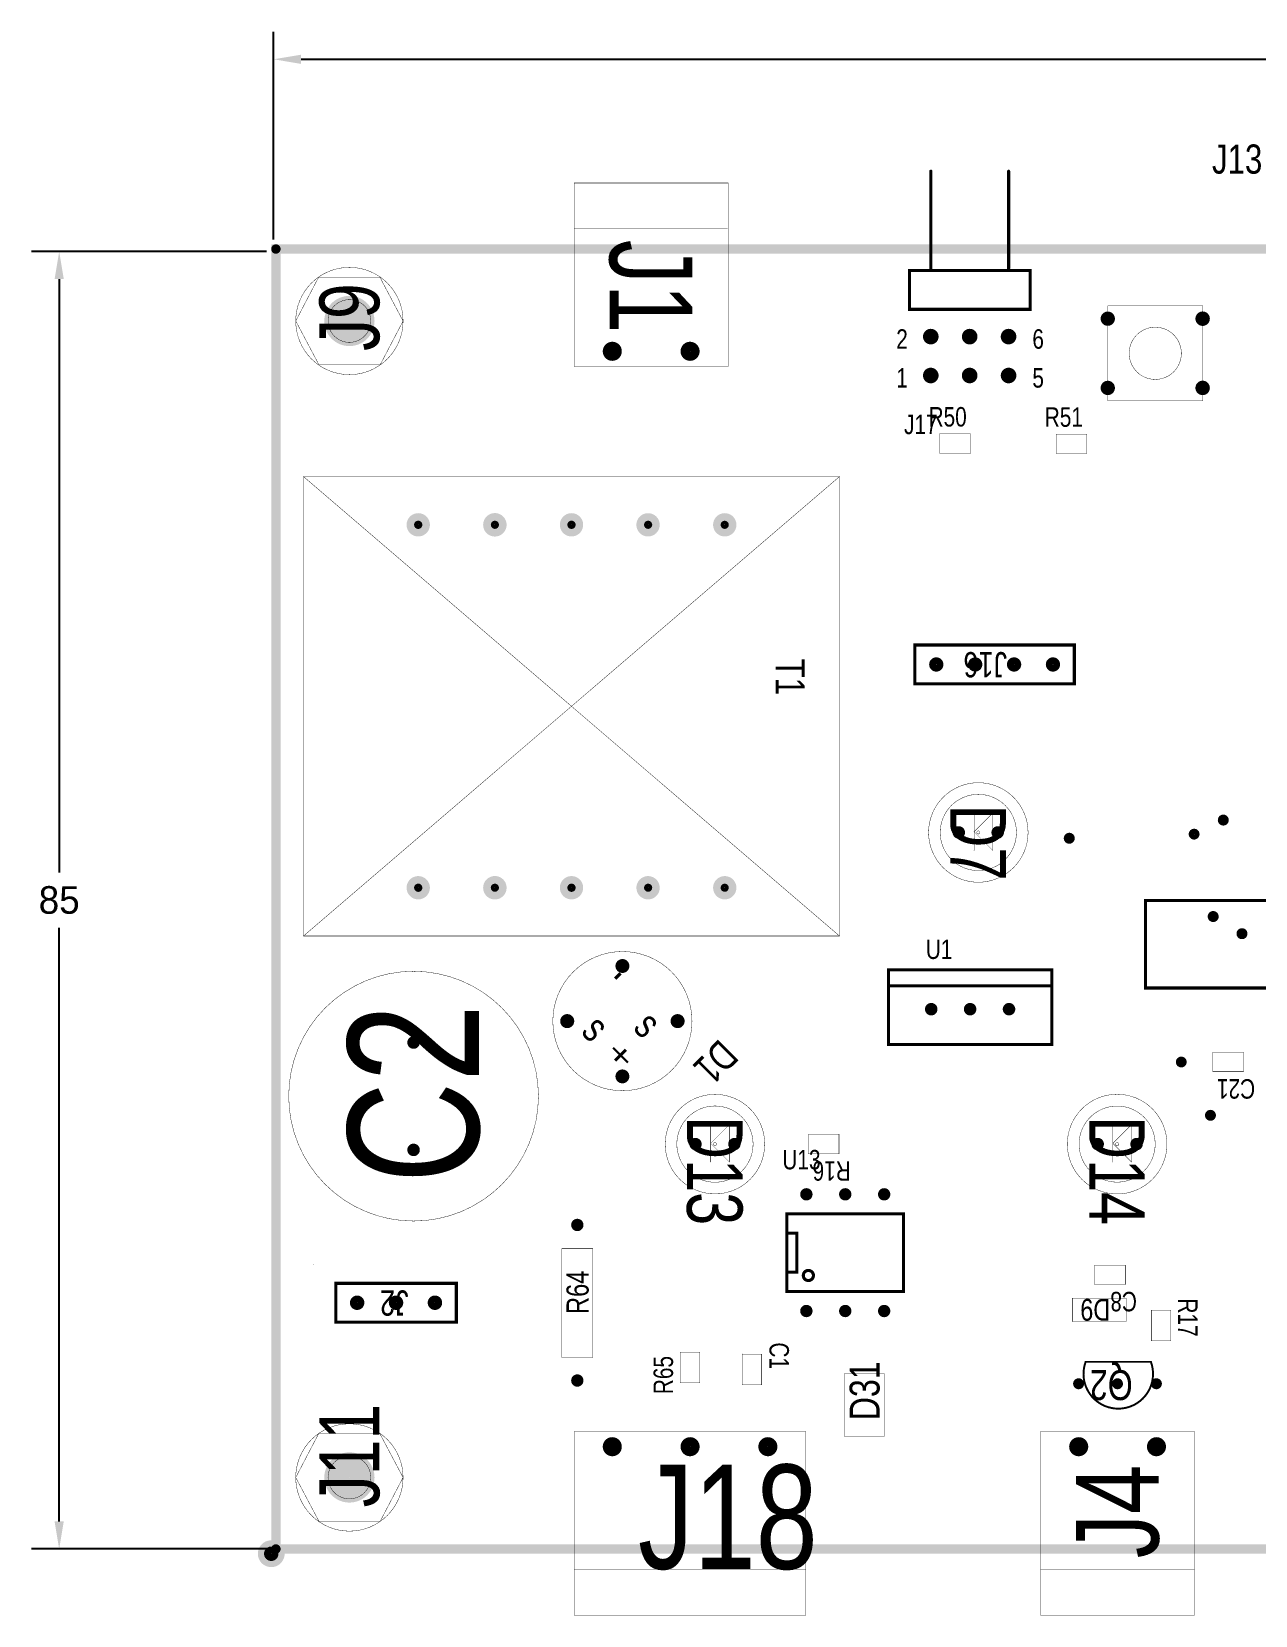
# Model space of a CAD drawing. Extents: x -148 to 6, y -4 to 99.
# Drawn here: x -148 to -68.1, y -4.1 to 99.3 of the extents above; entities that cross this region are included whole.
import ezdxf

# ---------------------------------------------------------------- set-up
doc = ezdxf.new("R2010")
doc.units = 0
doc.header["$MEASUREMENT"] = 0
for name, color, linetype in [('DRL', 7, 'Continuous'), ('IN1', 7, 'Continuous'), ('IN2', 7, 'Continuous'), ('IN3', 7, 'Continuous'), ('IN5', 7, 'Continuous'), ('PWR', 7, 'Continuous'), ('SST', 7, 'Continuous')]:
    doc.layers.add(name, color=color, linetype=linetype)
doc.dimstyles.get("Standard").update_dxf_attribs({"dimscale": 10, "dimtxt": 0.18, "dimasz": 0.18, "dimexe": 0.18, "dimexo": 0.0625, "dimgap": 0.09, "dimtad": 0, "dimtih": 1, "dimtoh": 1, "dimdec": 0, "dimzin": 0, "dimdsep": 46, "dimtxsty": 'Standard', "dimcen": 0.09, "dimadec": 0, "dimazin": 0, "dimtfac": 1, "dimtdec": 0, "dimtofl": 0, "dimtmove": 0, "dimatfit": 3, "dimfxl": 0, "dimtolj": 1, "dimtzin": 0, "dimarcsym": 0})

# ---------------------------------------------------------------- blocks, each defined once
blk = doc.blocks.new('*D1')
at = {"color": 0, "linetype": 'Continuous', "lineweight": -2, "transparency": 16777216}
for p, q in [((-132.21, 85.76), (-132.21, 99.33)), ((5.49, 85.76), (5.49, 99.33)), ((-130.41, 97.53), (-66.36, 97.53)), ((3.69, 97.53), (-60.36, 97.53))]:
    blk.add_line(p, q, dxfattribs=at)
at = {"color": 0, "linetype": 'Continuous', "transparency": 16777216}
for points in [[(-130.41, 97.83), (-130.41, 97.23), (-132.21, 97.53)], [(3.69, 97.83), (3.69, 97.23), (5.49, 97.53)]]:
    blk.add_solid(points, dxfattribs=at)
at = {"layer": 'Defpoints', "color": 0, "linetype": 'Continuous', "transparency": 16777216}
for p in [(5.49, 97.53), (-132.21, 85.14), (5.49, 85.14)]:
    blk.add_point(p, dxfattribs=at)
at = {"color": 0, "linetype": 'Continuous', "transparency": 16777216, "insert": (-63.36, 97.53), "char_height": 1.8, "attachment_point": 5}
blk.add_mtext('\\A1;138', dxfattribs=at)
blk = doc.blocks.new('*D2')
at = {"color": 0, "linetype": 'Continuous', "lineweight": -2, "transparency": 16777216}
for p, q in [((-132.68, 84.98), (-148.01, 84.98)), ((-146.21, 83.18), (-146.21, 44.42)), ((-146.21, 2.05), (-146.21, 40.82)), ((-132.53, 0.25), (-148.01, 0.25))]:
    blk.add_line(p, q, dxfattribs=at)
at = {"color": 0, "linetype": 'Continuous', "transparency": 16777216}
for points in [[(-146.51, 83.18), (-145.91, 83.18), (-146.21, 84.98)], [(-146.51, 2.05), (-145.91, 2.05), (-146.21, 0.25)]]:
    blk.add_solid(points, dxfattribs=at)
at = {"layer": 'Defpoints', "color": 0, "linetype": 'Continuous', "transparency": 16777216}
for p in [(-132.06, 84.98), (-146.21, 0.25), (-131.9, 0.25)]:
    blk.add_point(p, dxfattribs=at)
at = {"color": 0, "linetype": 'Continuous', "transparency": 16777216, "insert": (-146.21, 42.62), "char_height": 1.8, "attachment_point": 5}
blk.add_mtext('\\A1;85', dxfattribs=at)

msp = doc.modelspace()

# ---------------------------------------------------------------- linework, layer by layer
at = {"layer": 'DRL'}
for points, const_width in [([(-128.07, 80.44, 1), (-126.44, 80.44, 1)], 1.65), ([(-77.95, 80.59, 1), (-77.5, 80.59, 1)], 0.483), ([(-71.76, 80.59, 1), (-71.3, 80.59, 1)], 0.483), ([(-89.54, 79.42, 1), (-89.03, 79.42, 1)], 0.508), ([(-87, 79.42, 1), (-86.49, 79.42, 1)], 0.508), ([(-84.46, 79.42, 1), (-83.95, 79.42, 1)], 0.508), ([(-110.39, 78.46, 1), (-109.78, 78.46, 1)], 0.635), ([(-105.31, 78.46, 1), (-104.7, 78.46, 1)], 0.635), ([(-89.54, 76.88, 1), (-89.03, 76.88, 1)], 0.508), ([(-87, 76.88, 1), (-86.49, 76.88, 1)], 0.508), ([(-84.46, 76.88, 1), (-83.95, 76.88, 1)], 0.508), ([(-77.95, 76.07, 1), (-77.5, 76.07, 1)], 0.483), ([(-71.76, 76.07, 1), (-71.3, 76.07, 1)], 0.483), ([(-123.14, 67.13, 1), (-122.38, 67.13, 1)], 0.762), ([(-118.14, 67.13, 1), (-117.37, 67.13, 1)], 0.762), ([(-113.13, 67.13, 1), (-112.37, 67.13, 1)], 0.762), ([(-108.13, 67.13, 1), (-107.37, 67.13, 1)], 0.762), ([(-103.12, 67.13, 1), (-102.36, 67.13, 1)], 0.762), ([(-89.15, 58.01, 1), (-88.7, 58.01, 1)], 0.483), ([(-86.61, 58.01, 1), (-86.16, 58.01, 1)], 0.483), ([(-84.07, 58.01, 1), (-83.62, 58.01, 1)], 0.483), ([(-81.53, 58.01, 1), (-81.08, 58.01, 1)], 0.483), ([(-70.36, 47.85, 1), (-70, 47.85, 1)], 0.356), ([(-87.66, 47.04, 1), (-87.25, 47.04, 1)], 0.406), ([(-85.12, 47.04, 1), (-84.71, 47.04, 1)], 0.406), ([(-80.42, 46.66, 1), (-80.06, 46.66, 1)], 0.356), ([(-72.26, 46.93, 1), (-71.91, 46.93, 1)], 0.356), ([(-123.14, 43.43, 1), (-122.38, 43.43, 1)], 0.762), ([(-118.14, 43.43, 1), (-117.37, 43.43, 1)], 0.762), ([(-113.13, 43.43, 1), (-112.37, 43.43, 1)], 0.762), ([(-108.13, 43.43, 1), (-107.37, 43.43, 1)], 0.762), ([(-103.12, 43.43, 1), (-102.36, 43.43, 1)], 0.762), ([(-71.02, 41.55, 1), (-70.66, 41.55, 1)], 0.356), ([(-69.14, 40.43, 1), (-68.78, 40.43, 1)], 0.356), ([(-109.65, 38.32, 1), (-109.2, 38.32, 1)], 0.457), ([(-113.26, 34.72, 1), (-112.8, 34.72, 1)], 0.457), ([(-106.05, 34.72, 1), (-105.59, 34.72, 1)], 0.457), ([(-89.46, 35.5, 1), (-89.05, 35.5, 1)], 0.406), ([(-86.92, 35.5, 1), (-86.51, 35.5, 1)], 0.406), ([(-84.38, 35.5, 1), (-83.97, 35.5, 1)], 0.406), ([(-123.27, 33.32, 1), (-122.86, 33.32, 1)], 0.406), ([(-73.1, 32.05, 1), (-72.75, 32.05, 1)], 0.356), ([(-109.65, 31.11, 1), (-109.2, 31.11, 1)], 0.457), ([(-71.2, 28.57, 1), (-70.84, 28.57, 1)], 0.356), ([(-104.85, 26.69, 1), (-104.45, 26.69, 1)], 0.406), ([(-102.31, 26.69, 1), (-101.91, 26.69, 1)], 0.406), ([(-78.59, 26.69, 1), (-78.18, 26.69, 1)], 0.406), ([(-76.05, 26.69, 1), (-75.64, 26.69, 1)], 0.406), ([(-123.27, 26.31, 1), (-122.86, 26.31, 1)], 0.406), ([(-97.61, 23.41, 1), (-97.21, 23.41, 1)], 0.406), ([(-95.07, 23.41, 1), (-94.67, 23.41, 1)], 0.406), ([(-92.53, 23.41, 1), (-92.13, 23.41, 1)], 0.406), ([(-112.57, 21.41, 1), (-112.17, 21.41, 1)], 0.406), ([(-126.98, 16.33, 1), (-126.52, 16.33, 1)], 0.483), ([(-124.44, 16.33, 1), (-123.98, 16.33, 1)], 0.483), ([(-121.9, 16.33, 1), (-121.44, 16.33, 1)], 0.483), ([(-97.61, 15.79, 1), (-97.21, 15.79, 1)], 0.406), ([(-95.07, 15.79, 1), (-94.67, 15.79, 1)], 0.406), ([(-92.53, 15.79, 1), (-92.13, 15.79, 1)], 0.406), ([(-112.57, 11.25, 1), (-112.17, 11.25, 1)], 0.406), ([(-79.81, 11.04, 1), (-79.45, 11.04, 1)], 0.356), ([(-77.27, 11.04, 1), (-76.91, 11.04, 1)], 0.356), ([(-74.73, 11.04, 1), (-74.37, 11.04, 1)], 0.356), ([(-110.39, 6.93, 1), (-109.78, 6.93, 1)], 0.635), ([(-105.31, 6.93, 1), (-104.7, 6.93, 1)], 0.635), ([(-100.23, 6.93, 1), (-99.62, 6.93, 1)], 0.635), ([(-79.93, 6.93, 1), (-79.32, 6.93, 1)], 0.635), ([(-74.85, 6.93, 1), (-74.24, 6.93, 1)], 0.635), ([(-128.07, 4.92, 1), (-126.44, 4.92, 1)], 1.65), ([(-132.59, -0.06, 1), (-132.13, -0.06, 1)], 0.483)]:
    msp.add_lwpolyline(points, format="xyb", close=True, dxfattribs=dict(at, const_width=const_width))
at = {"layer": 'IN1'}
for points, const_width in [([(-77.85, 80.59, 1), (-77.6, 80.59, 1)], 0.279), ([(-71.65, 80.59, 1), (-71.4, 80.59, 1)], 0.279), ([(-89.41, 79.42, 1), (-89.15, 79.42, 1)], 0.279), ([(-86.87, 79.42, 1), (-86.61, 79.42, 1)], 0.279), ([(-84.33, 79.42, 1), (-84.07, 79.42, 1)], 0.279), ([(-110.21, 78.46, 1), (-109.96, 78.46, 1)], 0.279), ([(-105.13, 78.46, 1), (-104.88, 78.46, 1)], 0.279), ([(-89.41, 76.88, 1), (-89.15, 76.88, 1)], 0.279), ([(-86.87, 76.88, 1), (-86.61, 76.88, 1)], 0.279), ([(-84.33, 76.88, 1), (-84.07, 76.88, 1)], 0.279), ([(-77.85, 76.07, 1), (-77.6, 76.07, 1)], 0.279), ([(-71.65, 76.07, 1), (-71.4, 76.07, 1)], 0.279), ([(-122.89, 67.13, 1), (-122.63, 67.13, 1)], 0.279), ([(-117.88, 67.13, 1), (-117.63, 67.13, 1)], 0.279), ([(-112.88, 67.13, 1), (-112.62, 67.13, 1)], 0.279), ([(-107.87, 67.13, 1), (-107.62, 67.13, 1)], 0.279), ([(-102.87, 67.13, 1), (-102.62, 67.13, 1)], 0.279), ([(-89.05, 58.01, 1), (-88.8, 58.01, 1)], 0.279), ([(-86.51, 58.01, 1), (-86.26, 58.01, 1)], 0.279), ([(-83.97, 58.01, 1), (-83.72, 58.01, 1)], 0.279), ([(-81.43, 58.01, 1), (-81.18, 58.01, 1)], 0.279), ([(-70.31, 47.85, 1), (-70.05, 47.85, 1)], 0.279), ([(-87.58, 47.04, 1), (-87.33, 47.04, 1)], 0.279), ([(-85.04, 47.04, 1), (-84.79, 47.04, 1)], 0.279), ([(-80.37, 46.66, 1), (-80.11, 46.66, 1)], 0.279), ([(-72.21, 46.93, 1), (-71.96, 46.93, 1)], 0.279), ([(-122.89, 43.43, 1), (-122.63, 43.43, 1)], 0.279), ([(-117.88, 43.43, 1), (-117.63, 43.43, 1)], 0.279), ([(-112.88, 43.43, 1), (-112.62, 43.43, 1)], 0.279), ([(-107.87, 43.43, 1), (-107.62, 43.43, 1)], 0.279), ([(-102.87, 43.43, 1), (-102.62, 43.43, 1)], 0.279), ([(-70.97, 41.55, 1), (-70.71, 41.55, 1)], 0.279), ([(-69.09, 40.43, 1), (-68.83, 40.43, 1)], 0.279), ([(-109.55, 38.32, 1), (-109.3, 38.32, 1)], 0.279), ([(-89.38, 35.5, 1), (-89.13, 35.5, 1)], 0.279), ([(-86.84, 35.5, 1), (-86.59, 35.5, 1)], 0.279), ([(-84.3, 35.5, 1), (-84.05, 35.5, 1)], 0.279), ([(-113.16, 34.72, 1), (-112.9, 34.72, 1)], 0.279), ([(-105.94, 34.72, 1), (-105.69, 34.72, 1)], 0.279), ([(-123.19, 33.32, 1), (-122.94, 33.32, 1)], 0.279), ([(-73.05, 32.05, 1), (-72.8, 32.05, 1)], 0.279), ([(-109.55, 31.11, 1), (-109.3, 31.11, 1)], 0.279), ([(-71.15, 28.57, 1), (-70.89, 28.57, 1)], 0.279), ([(-104.78, 26.69, 1), (-104.52, 26.69, 1)], 0.279), ([(-102.24, 26.69, 1), (-101.98, 26.69, 1)], 0.279), ([(-78.51, 26.69, 1), (-78.26, 26.69, 1)], 0.279), ([(-75.97, 26.69, 1), (-75.72, 26.69, 1)], 0.279), ([(-123.19, 26.31, 1), (-122.94, 26.31, 1)], 0.279), ([(-97.54, 23.41, 1), (-97.28, 23.41, 1)], 0.279), ([(-95, 23.41, 1), (-94.74, 23.41, 1)], 0.279), ([(-92.46, 23.41, 1), (-92.2, 23.41, 1)], 0.279), ([(-126.87, 16.33, 1), (-126.62, 16.33, 1)], 0.279), ([(-124.33, 16.33, 1), (-124.08, 16.33, 1)], 0.279), ([(-121.79, 16.33, 1), (-121.54, 16.33, 1)], 0.279), ([(-97.54, 15.79, 1), (-97.28, 15.79, 1)], 0.279), ([(-95, 15.79, 1), (-94.74, 15.79, 1)], 0.279), ([(-92.46, 15.79, 1), (-92.2, 15.79, 1)], 0.279), ([(-79.76, 11.04, 1), (-79.5, 11.04, 1)], 0.279), ([(-77.22, 11.04, 1), (-76.96, 11.04, 1)], 0.279), ([(-74.68, 11.04, 1), (-74.42, 11.04, 1)], 0.279), ([(-110.21, 6.93, 1), (-109.96, 6.93, 1)], 0.279), ([(-105.13, 6.93, 1), (-104.88, 6.93, 1)], 0.279), ([(-100.05, 6.93, 1), (-99.8, 6.93, 1)], 0.279), ([(-79.76, 6.93, 1), (-79.5, 6.93, 1)], 0.279), ([(-74.68, 6.93, 1), (-74.42, 6.93, 1)], 0.279), ([(-132.74, -0.06, 1), (-131.98, -0.06, 1)], 0.787)]:
    msp.add_lwpolyline(points, format="xyb", close=True, dxfattribs=dict(at, const_width=const_width))
for points in [[(-112.65, 21.13), (-112.09, 21.13), (-112.65, 21.69), (-112.09, 21.69)], [(-112.65, 10.97), (-112.09, 10.97), (-112.65, 11.53), (-112.09, 11.53)]]:
    msp.add_solid(points, dxfattribs=at)
at = {"layer": 'IN2'}
for points, const_width in [([(-77.85, 80.59, 1), (-77.6, 80.59, 1)], 0.279), ([(-71.65, 80.59, 1), (-71.4, 80.59, 1)], 0.279), ([(-89.41, 79.42, 1), (-89.15, 79.42, 1)], 0.279), ([(-86.87, 79.42, 1), (-86.61, 79.42, 1)], 0.279), ([(-84.33, 79.42, 1), (-84.07, 79.42, 1)], 0.279), ([(-110.21, 78.46, 1), (-109.96, 78.46, 1)], 0.279), ([(-105.13, 78.46, 1), (-104.88, 78.46, 1)], 0.279), ([(-89.41, 76.88, 1), (-89.15, 76.88, 1)], 0.279), ([(-86.87, 76.88, 1), (-86.61, 76.88, 1)], 0.279), ([(-84.33, 76.88, 1), (-84.07, 76.88, 1)], 0.279), ([(-77.85, 76.07, 1), (-77.6, 76.07, 1)], 0.279), ([(-71.65, 76.07, 1), (-71.4, 76.07, 1)], 0.279), ([(-122.89, 67.13, 1), (-122.63, 67.13, 1)], 0.279), ([(-117.88, 67.13, 1), (-117.63, 67.13, 1)], 0.279), ([(-112.88, 67.13, 1), (-112.62, 67.13, 1)], 0.279), ([(-107.87, 67.13, 1), (-107.62, 67.13, 1)], 0.279), ([(-102.87, 67.13, 1), (-102.62, 67.13, 1)], 0.279), ([(-89.05, 58.01, 1), (-88.8, 58.01, 1)], 0.279), ([(-86.51, 58.01, 1), (-86.26, 58.01, 1)], 0.279), ([(-83.97, 58.01, 1), (-83.72, 58.01, 1)], 0.279), ([(-81.43, 58.01, 1), (-81.18, 58.01, 1)], 0.279), ([(-70.31, 47.85, 1), (-70.05, 47.85, 1)], 0.279), ([(-87.58, 47.04, 1), (-87.33, 47.04, 1)], 0.279), ([(-85.04, 47.04, 1), (-84.79, 47.04, 1)], 0.279), ([(-80.37, 46.66, 1), (-80.11, 46.66, 1)], 0.279), ([(-72.21, 46.93, 1), (-71.96, 46.93, 1)], 0.279), ([(-122.89, 43.43, 1), (-122.63, 43.43, 1)], 0.279), ([(-117.88, 43.43, 1), (-117.63, 43.43, 1)], 0.279), ([(-112.88, 43.43, 1), (-112.62, 43.43, 1)], 0.279), ([(-107.87, 43.43, 1), (-107.62, 43.43, 1)], 0.279), ([(-102.87, 43.43, 1), (-102.62, 43.43, 1)], 0.279), ([(-70.97, 41.55, 1), (-70.71, 41.55, 1)], 0.279), ([(-69.09, 40.43, 1), (-68.83, 40.43, 1)], 0.279), ([(-109.55, 38.32, 1), (-109.3, 38.32, 1)], 0.279), ([(-89.38, 35.5, 1), (-89.13, 35.5, 1)], 0.279), ([(-86.84, 35.5, 1), (-86.59, 35.5, 1)], 0.279), ([(-84.3, 35.5, 1), (-84.05, 35.5, 1)], 0.279), ([(-113.16, 34.72, 1), (-112.9, 34.72, 1)], 0.279), ([(-105.94, 34.72, 1), (-105.69, 34.72, 1)], 0.279), ([(-123.19, 33.32, 1), (-122.94, 33.32, 1)], 0.279), ([(-73.05, 32.05, 1), (-72.8, 32.05, 1)], 0.279), ([(-109.55, 31.11, 1), (-109.3, 31.11, 1)], 0.279), ([(-71.15, 28.57, 1), (-70.89, 28.57, 1)], 0.279), ([(-104.78, 26.69, 1), (-104.52, 26.69, 1)], 0.279), ([(-102.24, 26.69, 1), (-101.98, 26.69, 1)], 0.279), ([(-78.51, 26.69, 1), (-78.26, 26.69, 1)], 0.279), ([(-75.97, 26.69, 1), (-75.72, 26.69, 1)], 0.279), ([(-123.19, 26.31, 1), (-122.94, 26.31, 1)], 0.279), ([(-97.54, 23.41, 1), (-97.28, 23.41, 1)], 0.279), ([(-95, 23.41, 1), (-94.74, 23.41, 1)], 0.279), ([(-92.46, 23.41, 1), (-92.2, 23.41, 1)], 0.279), ([(-126.87, 16.33, 1), (-126.62, 16.33, 1)], 0.279), ([(-124.33, 16.33, 1), (-124.08, 16.33, 1)], 0.279), ([(-121.79, 16.33, 1), (-121.54, 16.33, 1)], 0.279), ([(-97.54, 15.79, 1), (-97.28, 15.79, 1)], 0.279), ([(-95, 15.79, 1), (-94.74, 15.79, 1)], 0.279), ([(-92.46, 15.79, 1), (-92.2, 15.79, 1)], 0.279), ([(-79.76, 11.04, 1), (-79.5, 11.04, 1)], 0.279), ([(-77.22, 11.04, 1), (-76.96, 11.04, 1)], 0.279), ([(-74.68, 11.04, 1), (-74.42, 11.04, 1)], 0.279), ([(-110.21, 6.93, 1), (-109.96, 6.93, 1)], 0.279), ([(-105.13, 6.93, 1), (-104.88, 6.93, 1)], 0.279), ([(-100.05, 6.93, 1), (-99.8, 6.93, 1)], 0.279), ([(-79.76, 6.93, 1), (-79.5, 6.93, 1)], 0.279), ([(-74.68, 6.93, 1), (-74.42, 6.93, 1)], 0.279), ([(-132.74, -0.06, 1), (-131.98, -0.06, 1)], 0.787)]:
    msp.add_lwpolyline(points, format="xyb", close=True, dxfattribs=dict(at, const_width=const_width))
for points in [[(-112.65, 21.13), (-112.09, 21.13), (-112.65, 21.69), (-112.09, 21.69)], [(-112.65, 10.97), (-112.09, 10.97), (-112.65, 11.53), (-112.09, 11.53)]]:
    msp.add_solid(points, dxfattribs=at)
at = {"layer": 'IN3', "const_width": 0.787}
msp.add_lwpolyline([(-132.74, -0.06, 1), (-131.98, -0.06, 1)], format="xyb", close=True, dxfattribs=at)
at = {"layer": 'IN3'}
for points in [[(-112.65, 21.13), (-112.09, 21.13), (-112.65, 21.69), (-112.09, 21.69)], [(-112.65, 10.97), (-112.09, 10.97), (-112.65, 11.53), (-112.09, 11.53)]]:
    msp.add_solid(points, dxfattribs=at)
at = {"layer": 'IN5', "const_width": 0.787}
msp.add_lwpolyline([(-132.74, -0.06, 1), (-131.98, -0.06, 1)], format="xyb", close=True, dxfattribs=at)
at = {"layer": 'IN5'}
for points in [[(-112.65, 21.13), (-112.09, 21.13), (-112.65, 21.69), (-112.09, 21.69)], [(-112.65, 10.97), (-112.09, 10.97), (-112.65, 11.53), (-112.09, 11.53)]]:
    msp.add_solid(points, dxfattribs=at)
at = {"layer": 'PWR', "const_width": 0.889}
msp.add_lwpolyline([(-132.79, -0.06, 1), (-131.93, -0.06, 1)], format="xyb", close=True, dxfattribs=at)
at = {"layer": 'SST'}
for points, const_width in [([(-89.28, 83.87), (-89.28, 90.22)], 0.203), ([(-84.2, 90.22), (-84.2, 83.87)], 0.203), ([(-102.54, 86.46), (-112.55, 86.46)], 0.0254), ([(-129.26, 83.31), (-130.76, 80.44)], 0.0254), ([(-129.26, 83.31), (-125.27, 83.31)], 0.0254), ([(-123.75, 80.44), (-125.27, 83.31)], 0.0254), ([(-130.76, 80.44), (-129.24, 77.57)], 0.0254), ([(-125.25, 77.57), (-123.75, 80.44)], 0.0254), ([(-125.25, 77.57), (-129.24, 77.57)], 0.0254), ([(-125.25, 77.57), (-129.24, 77.57)], 0.0254), ([(-95.25, 40.28), (-130.25, 70.28)], 0.0254), ([(-95.25, 70.28), (-130.25, 40.28)], 0.0254), ([(-86.46, 48.31), (-86.46, 45.87)], 0.0254), ([(-92.05, 37.03), (-81.38, 37.03)], 0.203), ([(-103.66, 27.96), (-103.66, 25.52)], 0.0254), ([(-77.39, 27.96), (-77.39, 25.52)], 0.0254), ([(-98.68, 18.33), (-98.04, 18.33), (-98.04, 20.87), (-98.68, 20.87)], 0.203), ([(-129.59, 18.82), (-129.59, 18.82)], 0.0254), ([(-129.59, 18.82), (-129.59, 18.82)], 0.0254), ([(-74.91, 12.47), (-79.17, 12.47)], 0.127), ([(-129.26, 7.79), (-130.76, 4.92)], 0.0254), ([(-129.26, 7.79), (-125.27, 7.79)], 0.0254), ([(-123.75, 4.92), (-125.27, 7.79)], 0.0254), ([(-130.76, 4.92), (-129.24, 2.05)], 0.0254), ([(-125.25, 2.05), (-123.75, 4.92)], 0.0254), ([(-125.25, 2.05), (-129.24, 2.05)], 0.0254), ([(-125.25, 2.05), (-129.24, 2.05)], 0.0254), ([(-97.44, -1.07), (-112.55, -1.07)], 0.0254), ([(-82.09, -1.07), (-72.09, -1.07)], 0.0254)]:
    msp.add_lwpolyline(points, dxfattribs=dict(at, const_width=const_width))
for points, const_width in [([(-89.33, 90.22, 1), (-89.23, 90.22, 1)], 0.102), ([(-84.25, 90.22, 1), (-84.15, 90.22, 1)], 0.102), ([(-102.52, 89.45), (-112.57, 89.45), (-112.57, 77.47), (-102.52, 77.47), (-102.52, 89.45, 51.036864)], 0.0254), ([(-112.58, 89.45, 1), (-112.57, 89.45, 1)], 0.0127), ([(-102.52, 89.45, 1), (-102.51, 89.45, 1)], 0.0127), ([(-102.52, 89.45, 1), (-102.51, 89.45, 1)], 0.0127), ([(-112.55, 86.46, 1), (-112.54, 86.46, 1)], 0.0127), ([(-102.55, 86.46, 1), (-102.53, 86.46, 1)], 0.0127), ([(-132.21, 85.14, 1), (-131.9, 85.14, 1)], 0.305), ([(-82.8, 81.2), (-90.68, 81.2), (-90.68, 83.74), (-89.28, 83.74), (-84.2, 83.74), (-82.8, 83.74), (-82.8, 81.2, -0.217566)], 0.203), ([(-90.73, 83.74, 1), (-90.63, 83.74, 1)], 0.102), ([(-89.33, 83.87, 1), (-89.23, 83.87, 1)], 0.102), ([(-89.33, 83.74, 1), (-89.23, 83.74, 1)], 0.102), ([(-84.25, 83.87, 1), (-84.15, 83.87, 1)], 0.102), ([(-84.25, 83.74, 1), (-84.15, 83.74, 1)], 0.102), ([(-82.86, 83.74, 1), (-82.75, 83.74, 1)], 0.102), ([(-129.27, 83.31, 1), (-129.25, 83.31, 1)], 0.0127), ([(-129.27, 83.31, 1), (-129.25, 83.31, 1)], 0.0127), ([(-125.28, 83.31, 1), (-125.27, 83.31, 1)], 0.0127), ([(-125.28, 83.31, 1), (-125.27, 83.31, 1)], 0.0127), ([(-90.73, 81.2, 1), (-90.63, 81.2, 1)], 0.102), ([(-82.86, 81.2, 1), (-82.75, 81.2, 1)], 0.102), ([(-82.86, 81.2, 1), (-82.75, 81.2, 1)], 0.102), ([(-77.73, 81.43, 1), (-77.72, 81.43, 1)], 0.0127), ([(-71.53, 81.43, 1), (-71.52, 81.43, 1)], 0.0127), ([(-71.53, 81.43, 1), (-71.52, 81.43, 1)], 0.0127), ([(-130.77, 80.44, 1), (-130.75, 80.44, 1)], 0.0127), ([(-130.77, 80.44, 1), (-130.75, 80.44, 1)], 0.0127), ([(-130.77, 80.44, 1), (-130.75, 80.44, 1)], 0.0127), ([(-130.77, 80.44, 1), (-130.75, 80.44, 1)], 0.0127), ([(-130.77, 80.44, 1), (-130.75, 80.44, 1)], 0.0127), ([(-130.77, 80.44, 1), (-130.75, 80.44, 1)], 0.0127), ([(-128.66, 80.44, 1), (-128.65, 80.44, 1)], 0.0127), ([(-128.66, 80.44, 1), (-128.65, 80.44, 1)], 0.0127), ([(-125.86, 80.44, 1), (-125.85, 80.44, 1)], 0.0127), ([(-125.86, 80.44, 1), (-125.85, 80.44, 1)], 0.0127), ([(-123.75, 80.44, 1), (-123.74, 80.44, 1)], 0.0127), ([(-123.75, 80.44, 1), (-123.74, 80.44, 1)], 0.0127), ([(-123.75, 80.44, 1), (-123.74, 80.44, 1)], 0.0127), ([(-123.75, 80.44, 1), (-123.74, 80.44, 1)], 0.0127), ([(-123.75, 80.44, 1), (-123.74, 80.44, 1)], 0.0127), ([(-123.75, 80.44, 1), (-123.74, 80.44, 1)], 0.0127), ([(-129.24, 77.57, 1), (-129.23, 77.57, 1)], 0.0127), ([(-129.24, 77.57, 1), (-129.23, 77.57, 1)], 0.0127), ([(-129.24, 77.57, 1), (-129.23, 77.57, 1)], 0.0127), ([(-125.25, 77.57, 1), (-125.24, 77.57, 1)], 0.0127), ([(-125.25, 77.57, 1), (-125.24, 77.57, 1)], 0.0127), ([(-125.25, 77.57, 1), (-125.24, 77.57, 1)], 0.0127), ([(-76.33, 78.33, 1), (-76.32, 78.33, 1)], 0.0127), ([(-76.33, 78.33, 1), (-76.32, 78.33, 1)], 0.0127), ([(-72.93, 78.33, 1), (-72.92, 78.33, 1)], 0.0127), ([(-72.93, 78.33, 1), (-72.92, 78.33, 1)], 0.0127), ([(-112.58, 77.47, 1), (-112.57, 77.47, 1)], 0.0127), ([(-102.52, 77.47, 1), (-102.51, 77.47, 1)], 0.0127), ([(-77.73, 75.23, 1), (-77.72, 75.23, 1)], 0.0127), ([(-71.53, 75.23, 1), (-71.52, 75.23, 1)], 0.0127), ([(-88.71, 73.07, 1), (-88.69, 73.07, 1)], 0.0127), ([(-86.7, 73.07, 1), (-86.68, 73.07, 1)], 0.0127), ([(-81.11, 73.05, 1), (-81.1, 73.05, 1)], 0.0127), ([(-79.1, 73.05, 1), (-79.09, 73.05, 1)], 0.0127), ([(-88.71, 71.8, 1), (-88.69, 71.8, 1)], 0.0127), ([(-86.7, 71.8, 1), (-86.68, 71.8, 1)], 0.0127), ([(-86.7, 71.8, 1), (-86.68, 71.8, 1)], 0.0127), ([(-81.11, 71.78, 1), (-81.1, 71.78, 1)], 0.0127), ([(-79.1, 71.78, 1), (-79.09, 71.78, 1)], 0.0127), ([(-79.1, 71.78, 1), (-79.09, 71.78, 1)], 0.0127), ([(-130.26, 70.28, 1), (-130.24, 70.28, 1)], 0.0127), ([(-95.25, 70.28), (-130.25, 70.28), (-130.25, 40.28), (-95.25, 40.28), (-95.25, 70.28, 50.333424)], 0.0254), ([(-130.26, 70.28, 1), (-130.24, 70.28, 1)], 0.0127), ([(-95.26, 70.28, 1), (-95.24, 70.28, 1)], 0.0127), ([(-95.26, 70.28, 1), (-95.24, 70.28, 1)], 0.0127), ([(-95.26, 70.28, 1), (-95.24, 70.28, 1)], 0.0127), ([(-90.32, 56.74), (-90.32, 59.28), (-79.91, 59.28), (-79.91, 56.74), (-90.32, 56.74, 49.869794)], 0.203), ([(-90.37, 59.28, 1), (-90.27, 59.28, 1)], 0.102), ([(-79.96, 59.28, 1), (-79.86, 59.28, 1)], 0.102), ([(-90.37, 56.74, 1), (-90.27, 56.74, 1)], 0.102), ([(-90.37, 56.74, 1), (-90.27, 56.74, 1)], 0.102), ([(-79.96, 56.74, 1), (-79.86, 56.74, 1)], 0.102), ([(-86.47, 48.31, 1), (-86.45, 48.31, 1)], 0.0127), ([(-85.25, 48.31, 1), (-85.24, 48.31, 1)], 0.0127), ([(-89.44, 47.04, 1), (-89.43, 47.04, 1)], 0.0127), ([(-89.44, 47.04, 1), (-89.43, 47.04, 1)], 0.0127), ([(-88.68, 47.04, 1), (-88.66, 47.04, 1)], 0.0127), ([(-88.68, 47.04, 1), (-88.66, 47.04, 1)], 0.0127), ([(-86.47, 47.09, 1), (-86.45, 47.09, 1)], 0.0127), ([(-86.29, 47.04, 1), (-86.28, 47.04, 1)], 0.0127), ([(-86.29, 47.04, 1), (-86.28, 47.04, 1)], 0.0127), ([(-86.09, 47.04, 1), (-86.07, 47.04, 1)], 0.0127), ([(-86.09, 47.04, 1), (-86.07, 47.04, 1)], 0.0127), ([(-83.7, 47.04, 1), (-83.69, 47.04, 1)], 0.0127), ([(-83.7, 47.04, 1), (-83.69, 47.04, 1)], 0.0127), ([(-82.94, 47.04, 1), (-82.92, 47.04, 1)], 0.0127), ([(-82.94, 47.04, 1), (-82.92, 47.04, 1)], 0.0127), ([(-86.47, 45.87, 1), (-86.45, 45.87, 1)], 0.0127), ([(-85.25, 45.87, 1), (-85.24, 45.87, 1)], 0.0127), ([(-85.25, 45.87, 1), (-85.24, 45.87, 1)], 0.0127), ([(-75.31, 42.59, 1), (-75.21, 42.59, 1)], 0.102), ([(-130.26, 40.28, 1), (-130.24, 40.28, 1)], 0.0127), ([(-130.26, 40.28, 1), (-130.24, 40.28, 1)], 0.0127), ([(-95.26, 40.28, 1), (-95.24, 40.28, 1)], 0.0127), ([(-95.26, 40.28, 1), (-95.24, 40.28, 1)], 0.0127), ([(-92.1, 38.07, 1), (-92, 38.07, 1)], 0.102), ([(-92.1, 38.07, 1), (-92, 38.07, 1)], 0.102), ([(-81.43, 38.07, 1), (-81.33, 38.07, 1)], 0.102), ([(-92.1, 37.03, 1), (-92, 37.03, 1)], 0.102), ([(-81.43, 37.03, 1), (-81.33, 37.03, 1)], 0.102), ([(-75.31, 36.88, 1), (-75.21, 36.88, 1)], 0.102), ([(-113.98, 34.72, 1), (-113.97, 34.72, 1)], 0.0127), ([(-113.98, 34.72, 1), (-113.97, 34.72, 1)], 0.0127), ([(-104.89, 34.72, 1), (-104.87, 34.72, 1)], 0.0127), ([(-104.89, 34.72, 1), (-104.87, 34.72, 1)], 0.0127), ([(-92.1, 33.19, 1), (-92, 33.19, 1)], 0.102), ([(-81.43, 33.19, 1), (-81.33, 33.19, 1)], 0.102), ([(-70.87, 32.69, 1), (-70.86, 32.69, 1)], 0.0127), ([(-70.87, 32.69, 1), (-70.86, 32.69, 1)], 0.0127), ([(-68.87, 32.69, 1), (-68.85, 32.69, 1)], 0.0127), ([(-70.87, 31.42, 1), (-70.86, 31.42, 1)], 0.0127), ([(-68.87, 31.42, 1), (-68.85, 31.42, 1)], 0.0127), ([(-131.22, 29.82, 1), (-131.21, 29.82, 1)], 0.0127), ([(-131.22, 29.82, 1), (-131.21, 29.82, 1)], 0.0127), ([(-114.92, 29.82, 1), (-114.91, 29.82, 1)], 0.0127), ([(-114.92, 29.82, 1), (-114.91, 29.82, 1)], 0.0127), ([(-103.66, 27.96, 1), (-103.65, 27.96, 1)], 0.0127), ([(-102.44, 27.96, 1), (-102.43, 27.96, 1)], 0.0127), ([(-77.4, 27.96, 1), (-77.39, 27.96, 1)], 0.0127), ([(-76.18, 27.96, 1), (-76.17, 27.96, 1)], 0.0127), ([(-97.29, 27.33, 1), (-97.28, 27.33, 1)], 0.0127), ([(-97.29, 27.33, 1), (-97.28, 27.33, 1)], 0.0127), ([(-95.28, 27.33, 1), (-95.27, 27.33, 1)], 0.0127), ([(-106.64, 26.69, 1), (-106.62, 26.69, 1)], 0.0127), ([(-106.64, 26.69, 1), (-106.62, 26.69, 1)], 0.0127), ([(-105.87, 26.69, 1), (-105.86, 26.69, 1)], 0.0127), ([(-105.87, 26.69, 1), (-105.86, 26.69, 1)], 0.0127), ([(-103.66, 26.74, 1), (-103.65, 26.74, 1)], 0.0127), ([(-103.49, 26.69, 1), (-103.47, 26.69, 1)], 0.0127), ([(-103.49, 26.69, 1), (-103.47, 26.69, 1)], 0.0127), ([(-103.28, 26.69, 1), (-103.27, 26.69, 1)], 0.0127), ([(-103.28, 26.69, 1), (-103.27, 26.69, 1)], 0.0127), ([(-100.9, 26.69, 1), (-100.88, 26.69, 1)], 0.0127), ([(-100.9, 26.69, 1), (-100.88, 26.69, 1)], 0.0127), ([(-100.13, 26.69, 1), (-100.12, 26.69, 1)], 0.0127), ([(-100.13, 26.69, 1), (-100.12, 26.69, 1)], 0.0127), ([(-97.29, 26.06, 1), (-97.28, 26.06, 1)], 0.0127), ([(-95.28, 26.06, 1), (-95.27, 26.06, 1)], 0.0127), ([(-80.37, 26.69, 1), (-80.36, 26.69, 1)], 0.0127), ([(-80.37, 26.69, 1), (-80.36, 26.69, 1)], 0.0127), ([(-79.61, 26.69, 1), (-79.6, 26.69, 1)], 0.0127), ([(-79.61, 26.69, 1), (-79.6, 26.69, 1)], 0.0127), ([(-77.4, 26.74, 1), (-77.39, 26.74, 1)], 0.0127), ([(-77.22, 26.69, 1), (-77.21, 26.69, 1)], 0.0127), ([(-77.22, 26.69, 1), (-77.21, 26.69, 1)], 0.0127), ([(-77.02, 26.69, 1), (-77.01, 26.69, 1)], 0.0127), ([(-77.02, 26.69, 1), (-77.01, 26.69, 1)], 0.0127), ([(-74.63, 26.69, 1), (-74.62, 26.69, 1)], 0.0127), ([(-74.63, 26.69, 1), (-74.62, 26.69, 1)], 0.0127), ([(-73.87, 26.69, 1), (-73.86, 26.69, 1)], 0.0127), ([(-73.87, 26.69, 1), (-73.86, 26.69, 1)], 0.0127), ([(-103.66, 25.52, 1), (-103.65, 25.52, 1)], 0.0127), ([(-102.44, 25.52, 1), (-102.43, 25.52, 1)], 0.0127), ([(-102.44, 25.52, 1), (-102.43, 25.52, 1)], 0.0127), ([(-77.4, 25.52, 1), (-77.39, 25.52, 1)], 0.0127), ([(-76.18, 25.52, 1), (-76.17, 25.52, 1)], 0.0127), ([(-76.18, 25.52, 1), (-76.17, 25.52, 1)], 0.0127), ([(-98.73, 22.14, 1), (-98.63, 22.14, 1)], 0.102), ([(-98.73, 22.14, 1), (-98.63, 22.14, 1)], 0.102), ([(-91.11, 22.14, 1), (-91.01, 22.14, 1)], 0.102), ([(-98.73, 20.87, 1), (-98.63, 20.87, 1)], 0.102), ([(-98.1, 20.87, 1), (-97.99, 20.87, 1)], 0.102), ([(-113.39, 19.86, 1), (-113.38, 19.86, 1)], 0.0127), ([(-111.36, 19.86, 1), (-111.35, 19.86, 1)], 0.0127), ([(-129.6, 18.82, 1), (-129.58, 18.82, 1)], 0.0127), ([(-129.6, 18.82, 1), (-129.58, 18.82, 1)], 0.0127), ([(-129.6, 18.82, 1), (-129.58, 18.82, 1)], 0.0127), ([(-129.6, 18.82, 1), (-129.58, 18.82, 1)], 0.0127), ([(-78.59, 18.79, 1), (-78.58, 18.79, 1)], 0.0127), ([(-78.59, 18.79, 1), (-78.58, 18.79, 1)], 0.0127), ([(-76.59, 18.79, 1), (-76.58, 18.79, 1)], 0.0127), ([(-128.14, 15.06), (-128.14, 17.6), (-120.27, 17.6), (-120.27, 15.06), (-128.14, 15.06, 53.733432)], 0.203), ([(-128.19, 17.6, 1), (-128.09, 17.6, 1)], 0.102), ([(-120.32, 17.6, 1), (-120.22, 17.6, 1)], 0.102), ([(-98.73, 18.33, 1), (-98.63, 18.33, 1)], 0.102), ([(-98.1, 18.33, 1), (-97.99, 18.33, 1)], 0.102), ([(-97.66, 18.11, 1), (-97.56, 18.11, 1)], 0.102), ([(-97.66, 18.11, 1), (-97.56, 18.11, 1)], 0.102), ([(-97, 18.11, 1), (-96.9, 18.11, 1)], 0.102), ([(-97, 18.11, 1), (-96.9, 18.11, 1)], 0.102), ([(-98.73, 17.06, 1), (-98.63, 17.06, 1)], 0.102), ([(-91.11, 17.06, 1), (-91.01, 17.06, 1)], 0.102), ([(-76.53, 16.63), (-76.53, 15.11), (-80.04, 15.11), (-80.04, 16.63), (-76.53, 16.63, 48.627604)], 0.0254), ([(-80.04, 16.63, 1), (-80.03, 16.63, 1)], 0.0127), ([(-78.59, 17.52, 1), (-78.58, 17.52, 1)], 0.0127), ([(-76.59, 17.52, 1), (-76.58, 17.52, 1)], 0.0127), ([(-76.54, 16.63, 1), (-76.52, 16.63, 1)], 0.0127), ([(-76.54, 16.63, 1), (-76.52, 16.63, 1)], 0.0127), ([(-74.89, 15.85, 1), (-74.87, 15.85, 1)], 0.0127), ([(-73.62, 15.85, 1), (-73.6, 15.85, 1)], 0.0127), ([(-128.19, 15.06, 1), (-128.09, 15.06, 1)], 0.102), ([(-128.19, 15.06, 1), (-128.09, 15.06, 1)], 0.102), ([(-120.32, 15.06, 1), (-120.22, 15.06, 1)], 0.102), ([(-80.04, 15.11, 1), (-80.03, 15.11, 1)], 0.0127), ([(-76.54, 15.11, 1), (-76.52, 15.11, 1)], 0.0127), ([(-74.89, 13.84, 1), (-74.87, 13.84, 1)], 0.0127), ([(-74.89, 13.84, 1), (-74.87, 13.84, 1)], 0.0127), ([(-73.62, 13.84, 1), (-73.6, 13.84, 1)], 0.0127), ([(-113.39, 12.75, 1), (-113.38, 12.75, 1)], 0.0127), ([(-111.36, 12.75, 1), (-111.35, 12.75, 1)], 0.0127), ([(-111.36, 12.75, 1), (-111.35, 12.75, 1)], 0.0127), ([(-105.65, 13.1, 1), (-105.63, 13.1, 1)], 0.0127), ([(-104.38, 13.1, 1), (-104.36, 13.1, 1)], 0.0127), ([(-104.38, 13.1, 1), (-104.36, 13.1, 1)], 0.0127), ([(-101.61, 12.98, 1), (-101.59, 12.98, 1)], 0.0127), ([(-100.34, 12.98, 1), (-100.32, 12.98, 1)], 0.0127), ([(-79.21, 12.47, 1), (-79.14, 12.47, 1)], 0.0635), ([(-79.21, 12.47, 1), (-79.14, 12.47, 1)], 0.0635), ([(-79.18, 12.47, 1), (-79.11, 12.47, 1)], 0.0635), ([(-74.94, 12.47, 1), (-74.87, 12.47, 1)], 0.0635), ([(-74.94, 12.47, 1), (-74.87, 12.47, 1)], 0.0635), ([(-94.95, 11.68, 1), (-94.94, 11.68, 1)], 0.0127), ([(-92.31, 11.68, 1), (-92.3, 11.68, 1)], 0.0127), ([(-105.65, 11.1, 1), (-105.63, 11.1, 1)], 0.0127), ([(-104.38, 11.1, 1), (-104.36, 11.1, 1)], 0.0127), ([(-101.61, 10.97, 1), (-101.59, 10.97, 1)], 0.0127), ([(-101.61, 10.97, 1), (-101.59, 10.97, 1)], 0.0127), ([(-100.34, 10.97, 1), (-100.32, 10.97, 1)], 0.0127), ([(-129.27, 7.79, 1), (-129.25, 7.79, 1)], 0.0127), ([(-129.27, 7.79, 1), (-129.25, 7.79, 1)], 0.0127), ([(-125.28, 7.79, 1), (-125.27, 7.79, 1)], 0.0127), ([(-125.28, 7.79, 1), (-125.27, 7.79, 1)], 0.0127), ([(-112.58, 7.92, 1), (-112.57, 7.92, 1)], 0.0127), ([(-97.44, 7.92, 1), (-97.43, 7.92, 1)], 0.0127), ([(-94.95, 7.62, 1), (-94.94, 7.62, 1)], 0.0127), ([(-92.31, 7.62, 1), (-92.3, 7.62, 1)], 0.0127), ([(-92.31, 7.62, 1), (-92.3, 7.62, 1)], 0.0127), ([(-82.12, -4.07), (-72.06, -4.07), (-72.06, 7.92), (-82.12, 7.92), (-82.12, -4.07, 49.147661)], 0.0254), ([(-82.12, 7.92, 1), (-82.11, 7.92, 1)], 0.0127), ([(-72.07, 7.92, 1), (-72.05, 7.92, 1)], 0.0127), ([(-130.77, 4.92, 1), (-130.75, 4.92, 1)], 0.0127), ([(-130.77, 4.92, 1), (-130.75, 4.92, 1)], 0.0127), ([(-130.77, 4.92, 1), (-130.75, 4.92, 1)], 0.0127), ([(-130.77, 4.92, 1), (-130.75, 4.92, 1)], 0.0127), ([(-130.77, 4.92, 1), (-130.75, 4.92, 1)], 0.0127), ([(-130.77, 4.92, 1), (-130.75, 4.92, 1)], 0.0127), ([(-128.66, 4.92, 1), (-128.65, 4.92, 1)], 0.0127), ([(-128.66, 4.92, 1), (-128.65, 4.92, 1)], 0.0127), ([(-125.86, 4.92, 1), (-125.85, 4.92, 1)], 0.0127), ([(-125.86, 4.92, 1), (-125.85, 4.92, 1)], 0.0127), ([(-123.75, 4.92, 1), (-123.74, 4.92, 1)], 0.0127), ([(-123.75, 4.92, 1), (-123.74, 4.92, 1)], 0.0127), ([(-123.75, 4.92, 1), (-123.74, 4.92, 1)], 0.0127), ([(-123.75, 4.92, 1), (-123.74, 4.92, 1)], 0.0127), ([(-123.75, 4.92, 1), (-123.74, 4.92, 1)], 0.0127), ([(-123.75, 4.92, 1), (-123.74, 4.92, 1)], 0.0127), ([(-129.24, 2.05, 1), (-129.23, 2.05, 1)], 0.0127), ([(-129.24, 2.05, 1), (-129.23, 2.05, 1)], 0.0127), ([(-129.24, 2.05, 1), (-129.23, 2.05, 1)], 0.0127), ([(-125.25, 2.05, 1), (-125.24, 2.05, 1)], 0.0127), ([(-125.25, 2.05, 1), (-125.24, 2.05, 1)], 0.0127), ([(-125.25, 2.05, 1), (-125.24, 2.05, 1)], 0.0127), ([(-132.21, 0.25, 1), (-131.9, 0.25, 1)], 0.305), ([(-132.21, 0.25, 1), (-131.9, 0.25, 1)], 0.305), ([(-112.55, -1.07, 1), (-112.54, -1.07, 1)], 0.0127), ([(-97.44, -1.07, 1), (-97.43, -1.07, 1)], 0.0127), ([(-82.1, -1.07, 1), (-82.09, -1.07, 1)], 0.0127), ([(-72.09, -1.07, 1), (-72.08, -1.07, 1)], 0.0127), ([(-112.58, -4.07, 1), (-112.57, -4.07, 1)], 0.0127), ([(-112.58, -4.07, 1), (-112.57, -4.07, 1)], 0.0127), ([(-97.44, -4.07, 1), (-97.43, -4.07, 1)], 0.0127), ([(-82.12, -4.07, 1), (-82.11, -4.07, 1)], 0.0127), ([(-82.12, -4.07, 1), (-82.11, -4.07, 1)], 0.0127), ([(-72.07, -4.07, 1), (-72.05, -4.07, 1)], 0.0127)]:
    msp.add_lwpolyline(points, format="xyb", close=True, dxfattribs=dict(at, const_width=const_width))
for points, const_width in [([(-132.06, 0.25), (-132.06, 85.14), (5.33, 85.14), (5.33, 0.25), (-132.06, 0.25)], 0.61), ([(-71.53, 81.43), (-77.72, 81.43), (-77.72, 75.23), (-71.53, 75.23), (-71.53, 81.43)], 0.0254), ([(-86.69, 71.8), (-88.7, 71.8), (-88.7, 73.07), (-86.69, 73.07), (-86.69, 71.8)], 0.0254), ([(-79.1, 71.78), (-81.1, 71.78), (-81.1, 73.05), (-79.1, 73.05), (-79.1, 71.78)], 0.0254), ([(-85.24, 45.87), (-85.24, 48.31), (-86.46, 47.09), (-85.24, 45.87)], 0.0254), ([(-57.48, 36.88), (-57.48, 42.59), (-57.48, 42.59), (-75.26, 42.59), (-75.26, 36.88), (-57.48, 36.88)], 0.203), ([(-92.05, 38.07), (-81.38, 38.07), (-81.38, 33.19), (-92.05, 33.19), (-92.05, 38.07)], 0.203), ([(-70.87, 32.69), (-68.86, 32.69), (-68.86, 31.42), (-70.87, 31.42), (-70.87, 32.69)], 0.0254), ([(-102.44, 25.52), (-102.44, 27.96), (-103.66, 26.74), (-102.44, 25.52)], 0.0254), ([(-76.18, 25.52), (-76.18, 27.96), (-77.39, 26.74), (-76.18, 25.52)], 0.0254), ([(-97.28, 27.33), (-95.28, 27.33), (-95.28, 26.06), (-97.28, 26.06), (-97.28, 27.33)], 0.0254), ([(-98.68, 22.14), (-91.06, 22.14), (-91.06, 17.06), (-98.68, 17.06), (-98.68, 22.14)], 0.203), ([(-111.35, 12.75), (-113.39, 12.75), (-113.39, 19.86), (-111.35, 19.86), (-111.35, 12.75)], 0.0254), ([(-78.59, 18.79), (-76.58, 18.79), (-76.58, 17.52), (-78.59, 17.52), (-78.59, 18.79)], 0.0254), ([(-74.88, 13.84), (-74.88, 15.85), (-73.61, 15.85), (-73.61, 13.84), (-74.88, 13.84)], 0.0254), ([(-104.37, 13.1), (-104.37, 11.1), (-105.64, 11.1), (-105.64, 13.1), (-104.37, 13.1)], 0.0254), ([(-101.6, 10.97), (-101.6, 12.98), (-100.33, 12.98), (-100.33, 10.97), (-101.6, 10.97)], 0.0254), ([(-92.3, 7.62), (-94.95, 7.62), (-94.95, 11.68), (-92.3, 11.68), (-92.3, 7.62)], 0.0254), ([(-112.57, -4.07), (-97.44, -4.07), (-97.44, 7.92), (-112.57, 7.92), (-112.57, -4.07)], 0.0254)]:
    msp.add_lwpolyline(points, close=True, dxfattribs=dict(at, const_width=const_width))
for points, const_width in [([(-123.75, 80.44, 1), (-130.76, 80.44)], 0.0254), ([(-123.75, 80.44, 1), (-130.76, 80.44)], 0.0254), ([(-125.86, 80.44, 1), (-128.65, 80.44)], 0.0254), ([(-130.76, 80.44, 1), (-123.75, 80.44)], 0.0254), ([(-130.76, 80.44, 1), (-123.75, 80.44)], 0.0254), ([(-128.65, 80.44, 1), (-125.86, 80.44)], 0.0254), ([(-72.92, 78.33, 1), (-76.33, 78.33)], 0.0254), ([(-76.33, 78.33, 1), (-72.92, 78.33)], 0.0254), ([(-82.93, 47.04, 1), (-89.43, 47.04)], 0.0254), ([(-83.69, 47.04, 1), (-88.67, 47.04)], 0.0254), ([(-89.43, 47.04, 1), (-82.93, 47.04)], 0.0254), ([(-88.67, 47.04, 1), (-83.69, 47.04)], 0.0254), ([(-86.08, 47.04, 1), (-86.28, 47.04)], 0.0254), ([(-86.28, 47.04, 1), (-86.08, 47.04)], 0.0254), ([(-104.88, 34.72, 1), (-113.97, 34.72)], 0.0254), ([(-114.91, 29.82, 1), (-131.22, 29.82)], 0.0254), ([(-113.97, 34.72, 1), (-104.88, 34.72)], 0.0254), ([(-131.22, 29.82, 1), (-114.91, 29.82)], 0.0254), ([(-100.13, 26.69, 1), (-106.63, 26.69)], 0.0254), ([(-100.89, 26.69, 1), (-105.87, 26.69)], 0.0254), ([(-73.86, 26.69, 1), (-80.37, 26.69)], 0.0254), ([(-74.63, 26.69, 1), (-79.6, 26.69)], 0.0254), ([(-106.63, 26.69, 1), (-100.13, 26.69)], 0.0254), ([(-105.87, 26.69, 1), (-100.89, 26.69)], 0.0254), ([(-103.28, 26.69, 1), (-103.48, 26.69)], 0.0254), ([(-103.48, 26.69, 1), (-103.28, 26.69)], 0.0254), ([(-80.37, 26.69, 1), (-73.86, 26.69)], 0.0254), ([(-79.6, 26.69, 1), (-74.63, 26.69)], 0.0254), ([(-77.01, 26.69, 1), (-77.22, 26.69)], 0.0254), ([(-77.22, 26.69, 1), (-77.01, 26.69)], 0.0254), ([(-96.95, 18.11, 1), (-97.61, 18.11)], 0.203), ([(-97.61, 18.11, 1), (-96.95, 18.11)], 0.203), ([(-79.15, 12.47), (-79.17, 12.47, 1.434973), (-74.91, 12.47)], 0.127), ([(-123.75, 4.92, 1), (-130.76, 4.92)], 0.0254), ([(-123.75, 4.92, 1), (-130.76, 4.92)], 0.0254), ([(-125.86, 4.92, 1), (-128.65, 4.92)], 0.0254), ([(-130.76, 4.92, 1), (-123.75, 4.92)], 0.0254), ([(-130.76, 4.92, 1), (-123.75, 4.92)], 0.0254), ([(-128.65, 4.92, 1), (-125.86, 4.92)], 0.0254)]:
    msp.add_lwpolyline(points, format="xyb", dxfattribs=dict(at, const_width=const_width))

# ---------------------------------------------------------------- texts
at = {"layer": 'SST', "width": 0.8}
for s, height, p in [('J13', 1.905, (-70.92, 90.06)), ('2', 1.27, (-91.54, 78.63)), ('6', 1.27, (-82.65, 78.63)), ('1', 1.27, (-91.54, 76.09)), ('5', 1.27, (-82.65, 76.09)), ('R50', 1.27, (-89.43, 73.55)), ('R51', 1.27, (-81.84, 73.53)), ('J17', 1.27, (-91.03, 73.05)), ('U1', 1.27, (-89.61, 38.78)), ('U13', 1.27, (-98.98, 25.04)), ('J18', 6.807, (-108.41, -1.05))]:
    msp.add_text(s, height=height, dxfattribs=at).set_placement(p)
for s, height, rotation, p in [('J1', 5.41, 270, (-110.26, 85.75)), ('J9', 3.912, 90, (-125.3, 78.48)), ('T1', 1.905, 270, (-99.42, 58.39)), ('J16', 1.651, 180, (-84.3, 58.82)), ('D7', 3.632, 270, (-88.01, 48.87)), ('-', 1.91, 225, (-110.01, 38.43)), ('C2', 8.56, 90, (-118.8, 24.13)), ('s', 1.91, 315, (-112.19, 33.96)), ('s', 1.91, 315, (-108.79, 34.21)), ('D1', 1.905, 225, (-103.07, 33.63)), ('+', 1.91, 225, (-109.78, 33.57)), ('C21', 1.27, 180, (-68.1, 30.93)), ('D13', 3.632, 270, (-105.21, 28.52)), ('D14', 3.632, 270, (-78.94, 28.52)), ('R16', 1.27, 180, (-94.51, 25.57)), ('R64', 1.448, 90, (-111.63, 15.59)), ('J2', 1.651, 180, (-123.39, 17.14)), ('D9', 1.422, 180, (-77.57, 16.58)), ('C8', 1.27, 180, (-75.82, 17.04)), ('R17', 1.27, 270, (-73.13, 16.61)), ('C1', 1.27, 270, (-99.82, 13.74)), ('R65', 1.27, 90, (-106.12, 10.36)), ('Q2', 1.956, 180, (-76.1, 11.93)), ('D31', 1.956, 90, (-92.63, 8.66)), ('J11', 3.912, 90, (-125.3, 2.97)), ('J4', 5.41, 90, (-74.4, -0.36))]:
    msp.add_text(s, height=height, rotation=rotation, dxfattribs=at).set_placement(p)

# ---------------------------------------------------------------- dimensions: what is measured, and where the dimension line sits
at = {"linetype": 'Continuous'}
dim = msp.add_linear_dim(base=(5.49, 97.53), p1=(-132.21, 85.14), p2=(5.49, 85.14), dimstyle='Standard', dxfattribs=at)
dim.commit()
dim.dimension.update_dxf_attribs({"geometry": '*D1', "text_midpoint": (-63.36, 97.53)})
dim = msp.add_linear_dim(base=(-146.21, 0.25), p1=(-132.06, 84.98), p2=(-131.9, 0.25), angle=90, dimstyle='Standard', dxfattribs=at)
dim.commit()
dim.dimension.update_dxf_attribs({"geometry": '*D2', "text_midpoint": (-146.21, 42.62)})

doc.saveas('drawing.dxf')
